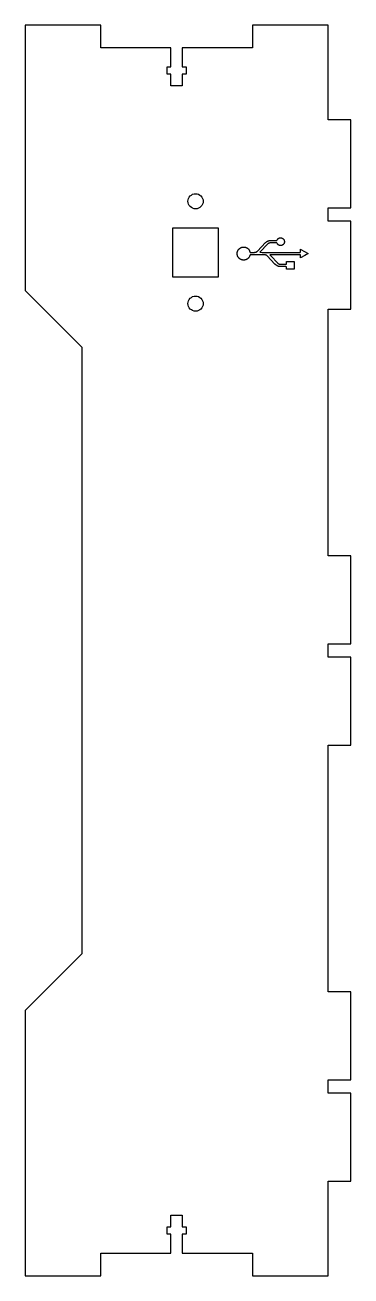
# Model space of a CAD drawing. Header units: millimetres. Extents: x -40 to 46, y -165 to 165.
import ezdxf

# ---------------------------------------------------------------- set-up
doc = ezdxf.new("R2010")
doc.units = ezdxf.units.MM

msp = doc.modelspace()

# ---------------------------------------------------------------- linework, layer by layer
for points in [[(40, 1.75), (46, 1.75), (46, 25), (40, 25), (40, 90), (46, 90), (46, 113.25), (40, 113.25), (40, 116.75), (46, 116.75), (46, 140), (40, 140), (40, 165), (20, 165), (20, 159), (1.5, 159), (1.5, 154), (2.5, 154), (2.5, 152), (1.5, 152), (1.5, 149), (-1.5, 149), (-1.5, 152), (-2.5, 152), (-2.5, 154), (-1.5, 154), (-1.5, 159), (-20, 159), (-20, 165), (-40, 165), (-40, 95), (-25, 80), (-25, -80), (-40, -95), (-40, -165), (-20, -165), (-20, -159), (-1.5, -159), (-1.5, -154), (-2.5, -154), (-2.5, -152), (-1.5, -152), (-1.5, -149), (1.5, -149), (1.5, -152), (2.5, -152), (2.5, -154), (1.5, -154), (1.5, -159), (20, -159), (20, -165), (40, -165), (40, -140), (46, -140), (46, -116.75), (40, -116.75), (40, -113.25), (46, -113.25), (46, -90), (40, -90), (40, -25), (46, -25), (46, -1.75), (40, -1.75)], [(-1, 98.5), (-1, 111.5), (11, 111.5), (11, 98.5)], [(26.97, 108.76), (27.02, 108.78), (27.12, 108.82), (27.15, 108.83), (27.18, 108.84), (27.21, 108.84), (27.25, 108.85), (27.28, 108.86), (27.31, 108.86), (27.34, 108.86), (27.37, 108.86), (27.41, 108.86), (27.44, 108.86), (27.47, 108.86), (27.5, 108.86), (27.54, 108.86), (27.57, 108.85), (27.6, 108.85), (27.63, 108.84), (27.66, 108.83), (27.7, 108.82), (27.73, 108.82), (27.76, 108.81), (27.79, 108.79), (27.82, 108.78), (27.85, 108.77), (27.88, 108.75), (27.91, 108.74), (27.94, 108.72), (27.96, 108.71), (27.99, 108.69), (28.02, 108.67), (28.04, 108.65), (28.07, 108.63), (28.09, 108.61), (28.12, 108.59), (28.14, 108.57), (28.16, 108.55), (28.19, 108.52), (28.21, 108.5), (28.23, 108.47), (28.24, 108.45), (28.26, 108.42), (28.28, 108.4), (28.3, 108.37), (28.31, 108.34), (28.33, 108.31), (28.34, 108.28), (28.35, 108.25), (28.38, 108.19), (28.4, 108.13), (28.41, 108.07), (28.43, 108.01), (28.44, 107.94), (28.45, 107.88), (28.45, 107.82), (28.44, 107.76), (28.43, 107.7), (28.42, 107.64), (28.41, 107.58), (28.39, 107.52), (28.37, 107.46), (28.34, 107.4), (28.32, 107.35), (28.28, 107.29), (28.27, 107.27), (28.25, 107.24), (28.23, 107.22), (28.21, 107.19), (28.19, 107.17), (28.17, 107.15), (28.15, 107.12), (28.13, 107.1), (28.11, 107.08), (28.07, 107.05), (28.04, 107.03), (28.01, 107), (27.97, 106.98), (27.94, 106.96), (27.9, 106.94), (27.86, 106.92), (27.83, 106.9), (27.79, 106.88), (27.75, 106.87), (27.71, 106.86), (27.67, 106.85), (27.63, 106.84), (27.59, 106.83), (27.55, 106.82), (27.5, 106.82), (27.46, 106.82), (27.42, 106.81), (27.38, 106.81), (27.34, 106.82), (27.29, 106.82), (27.25, 106.83), (27.21, 106.83), (27.17, 106.84), (27.13, 106.86), (27.09, 106.87), (27.05, 106.88), (27.01, 106.9), (26.98, 106.92), (26.95, 106.93), (26.92, 106.94), (26.9, 106.96), (26.87, 106.97), (26.85, 106.99), (26.81, 107.02), (26.76, 107.06), (26.72, 107.1), (26.68, 107.14), (26.65, 107.18), (26.59, 107.25), (26.53, 107.34), (26.43, 107.52), (24.77, 107.51), (24.74, 107.51), (24.68, 107.51), (24.62, 107.51), (24.57, 107.5), (24.51, 107.49), (24.45, 107.47), (24.4, 107.46), (24.34, 107.44), (24.29, 107.42), (24.24, 107.39), (24.19, 107.36), (24.14, 107.33), (24.1, 107.3), (24.05, 107.26), (24.01, 107.22), (22.06, 105.17), (21.98, 105.04), (22.6, 105.03), (32.52, 105.03), (32.56, 105.03), (32.61, 105.05), (32.63, 105.07), (32.65, 105.09), (32.65, 105.11), (32.65, 105.13), (32.66, 105.87), (32.8, 105.8), (34.68, 104.72), (34.68, 104.7), (33.84, 104.22), (32.66, 103.55), (32.65, 104.33), (32.64, 104.35), (32.63, 104.36), (32.61, 104.38), (32.48, 104.39), (25.22, 104.39), (24.83, 104.39), (24.59, 104.37), (24.64, 104.29), (24.92, 103.99), (26.58, 102.23), (26.6, 102.21), (26.62, 102.19), (26.64, 102.17), (26.67, 102.15), (26.69, 102.13), (26.72, 102.11), (26.74, 102.09), (26.8, 102.06), (26.85, 102.03), (26.91, 102), (26.96, 101.98), (27.02, 101.96), (27.08, 101.94), (27.14, 101.93), (27.2, 101.92), (27.27, 101.91), (27.33, 101.91), (27.39, 101.9), (28.99, 101.91), (29, 102.61), (31.04, 102.61), (31.05, 100.56), (29, 100.57), (29, 101.23), (28.77, 101.27), (27.35, 101.26), (27.3, 101.26), (27.24, 101.27), (27.19, 101.27), (27.13, 101.28), (27.08, 101.28), (27.02, 101.29), (26.97, 101.31), (26.91, 101.32), (26.86, 101.34), (26.81, 101.35), (26.76, 101.37), (26.71, 101.39), (26.66, 101.41), (26.61, 101.44), (26.56, 101.46), (26.51, 101.49), (26.46, 101.52), (26.41, 101.55), (26.37, 101.58), (26.32, 101.61), (26.28, 101.64), (26.23, 101.67), (26.19, 101.71), (26.15, 101.74), (26.11, 101.78), (26.06, 101.82), (26.03, 101.86), (25.99, 101.9), (25.95, 101.94), (23.9, 104.1), (23.88, 104.12), (23.86, 104.14), (23.84, 104.16), (23.81, 104.17), (23.77, 104.21), (23.72, 104.24), (23.67, 104.26), (23.62, 104.29), (23.56, 104.31), (23.51, 104.33), (23.45, 104.35), (23.4, 104.36), (23.31, 104.38), (23.23, 104.39), (23.14, 104.39), (19.55, 104.39), (19.43, 104.38), (19.41, 104.37), (19.4, 104.36), (19.39, 104.35), (19.38, 104.34), (19.21, 103.9), (19.14, 103.77), (19.08, 103.69), (19.05, 103.65), (19.02, 103.61), (18.99, 103.58), (18.96, 103.54), (18.92, 103.5), (18.89, 103.47), (18.85, 103.44), (18.82, 103.4), (18.78, 103.37), (18.74, 103.34), (18.7, 103.31), (18.66, 103.29), (18.62, 103.26), (18.58, 103.24), (18.54, 103.21), (18.49, 103.19), (18.45, 103.17), (18.41, 103.15), (18.36, 103.13), (18.32, 103.11), (18.27, 103.09), (18.22, 103.08), (18.18, 103.06), (18.13, 103.05), (18.08, 103.03), (18.03, 103.02), (17.99, 103.01), (17.94, 103.01), (17.89, 103), (17.84, 102.99), (17.78, 102.99), (17.73, 102.99), (17.67, 102.99), (17.62, 102.99), (17.56, 102.99), (17.51, 103), (17.45, 103), (17.4, 103.01), (17.35, 103.02), (17.29, 103.04), (17.24, 103.05), (17.19, 103.06), (17.13, 103.08), (17.08, 103.1), (17.03, 103.12), (16.98, 103.14), (16.93, 103.16), (16.88, 103.19), (16.83, 103.22), (16.79, 103.24), (16.74, 103.27), (16.7, 103.3), (16.65, 103.34), (16.61, 103.37), (16.57, 103.41), (16.53, 103.44), (16.49, 103.48), (16.45, 103.52), (16.41, 103.56), (16.38, 103.59), (16.35, 103.63), (16.32, 103.67), (16.29, 103.71), (16.26, 103.75), (16.23, 103.79), (16.21, 103.84), (16.18, 103.88), (16.16, 103.92), (16.14, 103.97), (16.12, 104.01), (16.1, 104.06), (16.08, 104.11), (16.06, 104.15), (16.05, 104.2), (16.03, 104.25), (16.02, 104.3), (16.01, 104.34), (16, 104.39), (15.99, 104.44), (15.98, 104.49), (15.98, 104.54), (15.97, 104.59), (15.97, 104.64), (15.97, 104.69), (15.97, 104.74), (15.97, 104.79), (15.97, 104.84), (15.98, 104.88), (15.98, 104.93), (15.99, 104.98), (16, 105.02), (16.01, 105.07), (16.02, 105.11), (16.03, 105.16), (16.04, 105.2), (16.05, 105.25), (16.07, 105.29), (16.09, 105.33), (16.1, 105.38), (16.12, 105.42), (16.14, 105.46), (16.16, 105.5), (16.18, 105.54), (16.2, 105.58), (16.23, 105.62), (16.25, 105.66), (16.28, 105.7), (16.31, 105.74), (16.33, 105.77), (16.36, 105.81), (16.39, 105.85), (16.42, 105.88), (16.46, 105.91), (16.49, 105.95), (16.52, 105.98), (16.56, 106.01), (16.6, 106.04), (16.64, 106.08), (16.69, 106.11), (16.74, 106.14), (16.78, 106.17), (16.83, 106.2), (16.88, 106.23), (16.93, 106.26), (16.98, 106.28), (17.03, 106.3), (17.08, 106.32), (17.14, 106.34), (17.19, 106.36), (17.24, 106.37), (17.3, 106.39), (17.35, 106.4), (17.41, 106.41), (17.46, 106.42), (17.52, 106.43), (17.57, 106.43), (17.63, 106.43), (17.68, 106.44), (17.74, 106.43), (17.8, 106.43), (17.85, 106.43), (17.91, 106.42), (17.96, 106.41), (18.02, 106.4), (18.07, 106.39), (18.11, 106.38), (18.18, 106.36), (18.25, 106.34), (18.31, 106.32), (18.38, 106.29), (18.45, 106.26), (18.51, 106.23), (18.57, 106.19), (18.64, 106.15), (18.7, 106.11), (18.75, 106.07), (18.81, 106.02), (18.86, 105.98), (18.92, 105.93), (18.97, 105.87), (18.99, 105.85), (19.03, 105.8), (19.07, 105.75), (19.11, 105.69), (19.14, 105.64), (19.19, 105.55), (19.25, 105.43), (19.41, 105.03), (20.52, 105.03), (20.58, 105.03), (20.65, 105.04), (20.71, 105.05), (20.77, 105.06), (20.83, 105.07), (20.9, 105.09), (20.96, 105.11), (21.01, 105.14), (21.07, 105.17), (21.1, 105.18), (21.13, 105.2), (21.15, 105.21), (21.18, 105.23), (21.21, 105.25), (21.23, 105.27), (21.26, 105.29), (21.28, 105.31), (21.3, 105.33), (21.33, 105.36), (21.35, 105.38), (23.43, 107.59), (23.47, 107.62), (23.51, 107.66), (23.55, 107.69), (23.59, 107.72), (23.63, 107.75), (23.67, 107.78), (23.71, 107.81), (23.75, 107.84), (23.8, 107.87), (23.84, 107.9), (23.88, 107.92), (23.93, 107.95), (23.97, 107.97), (24.02, 108), (24.07, 108.02), (24.11, 108.04), (24.16, 108.06), (24.21, 108.07), (24.26, 108.09), (24.31, 108.1), (24.36, 108.12), (24.41, 108.13), (24.46, 108.14), (24.51, 108.15), (24.56, 108.15), (24.61, 108.16), (24.66, 108.16), (24.71, 108.16), (24.76, 108.16), (26.35, 108.16), (26.36, 108.16), (26.37, 108.16), (26.38, 108.16), (26.4, 108.17), (26.41, 108.17), (26.43, 108.18), (26.45, 108.2), (26.53, 108.33), (26.54, 108.35), (26.57, 108.4), (26.6, 108.44), (26.63, 108.49), (26.66, 108.53), (26.7, 108.57), (26.74, 108.6), (26.78, 108.64), (26.83, 108.67), (26.87, 108.7), (26.92, 108.73)]]:
    msp.add_lwpolyline(points, close=True)
for centre in [(5, 118.5), (5, 91.5)]:
    msp.add_circle(centre, 2)

doc.saveas('drawing.dxf')
